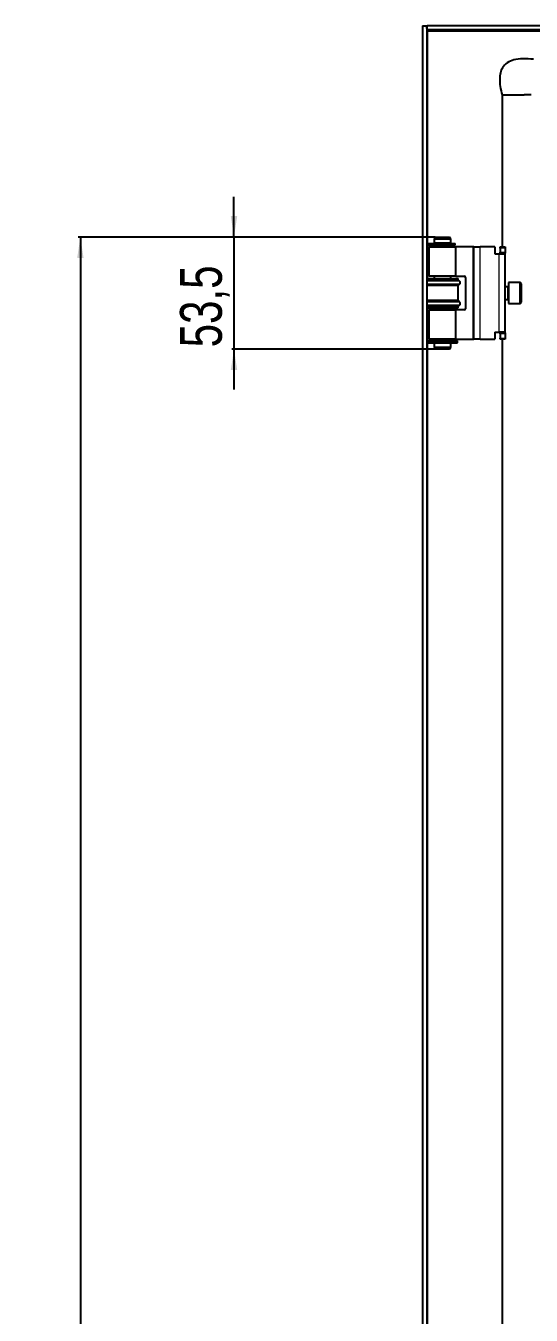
# Model space of a CAD drawing. Header units: millimetres. Extents: x -197 to 1349, y -1456 to 1043.
# Drawn here: x 626 to 867, y 259 to 874 of the extents above; entities that cross this region are included whole.
import ezdxf

# ---------------------------------------------------------------- set-up
doc = ezdxf.new("R2010")
doc.units = ezdxf.units.MM
doc.layers.add('FORMAT', color=7, linetype='Continuous')
doc.styles.add('SLDTEXTSTYLE0', font='TXT', dxfattribs={"width": 0.75})
doc.dimstyles.new('SLDDIMSTYLE0', dxfattribs={"dimtxt": 20, "dimasz": 10, "dimexe": 0, "dimexo": 0.0625, "dimgap": 5, "dimtad": 2, "dimdec": 1, "dimrnd": 1e-09, "dimzin": 12, "dimdsep": 46, "dimtxsty": 'SLDTEXTSTYLE0', "dimsah": 1, "dimcen": 0.09, "dimadec": 0, "dimazin": 3, "dimtfac": 1, "dimtofl": 0, "dimtmove": 0, "dimatfit": 3, "dimfxl": 0, "dimfrac": 2, "dimtolj": 1, "dimtzin": 12, "dimarcsym": 0})
doc.dimstyles.new('SLDDIMSTYLE1', dxfattribs={"dimtxt": 20, "dimasz": 10, "dimexe": 0, "dimexo": 0.0625, "dimgap": 5, "dimtad": 2, "dimdec": 1, "dimrnd": 1e-09, "dimzin": 12, "dimdsep": 46, "dimtxsty": 'SLDTEXTSTYLE0', "dimsah": 1, "dimcen": 0.09, "dimadec": 0, "dimazin": 3, "dimtfac": 1, "dimtmove": 0, "dimatfit": 0, "dimfxl": 0, "dimfrac": 2, "dimtolj": 1, "dimtzin": 12, "dimarcsym": 0})

# ---------------------------------------------------------------- blocks, each defined once
blk = doc.blocks.new('_D_4')
at = {"layer": 'FORMAT'}
for p, q in [((725.49, 773.28), (725.49, 792.51)), ((821.56, 773.28), (724.49, 773.28)), ((725.49, 773.28), (725.49, 719.78)), ((821.56, 719.78), (724.49, 719.78)), ((725.49, 719.78), (725.49, 700.55))]:
    blk.add_line(p, q, dxfattribs=at)
for points in [[(725.49, 773.28), (727.03, 783.28), (723.95, 783.28)], [(725.49, 719.78), (723.95, 709.78), (727.03, 709.78)]]:
    blk.add_solid(points, dxfattribs=at)
at = {"layer": 'FORMAT', "insert": (699.71, 720.67), "char_height": 20, "attachment_point": 1, "rotation": 90, "style": 'SLDTEXTSTYLE0'}
blk.add_mtext('53,5', dxfattribs=at)
blk = doc.blocks.new('_D_7')
at = {"layer": 'FORMAT'}
for p, q in [((821.56, 773.28), (651.14, 773.28)), ((652.14, 773.28), (652.14, -1180.22)), ((821.56, -1180.22), (651.14, -1180.22))]:
    blk.add_line(p, q, dxfattribs=at)
for points in [[(652.14, 773.28), (650.6, 763.28), (653.67, 763.28)], [(652.14, -1180.22), (653.67, -1170.22), (650.6, -1170.22)]]:
    blk.add_solid(points, dxfattribs=at)
at = {"layer": 'FORMAT', "insert": (626.35, -244.11), "char_height": 20, "attachment_point": 1, "rotation": 90, "style": 'SLDTEXTSTYLE0'}
blk.add_mtext('1953,5', dxfattribs=at)

msp = doc.modelspace()

# ---------------------------------------------------------------- linework, layer by layer
at = {"color": 7, "linetype": 'Continuous', "lineweight": 25}
for p, q in [((815.49, 874.03), (815.49, -1280.97)), ((815.49, 874.03), (817.49, 874.03)), ((817.49, 874.03), (817.49, -1280.97)), ((817.79, 872.03), (817.79, 874.03)), ((1207.19, 874.03), (817.79, 874.03)), ((1207.19, 872.03), (817.79, 872.03)), ((818.09, 871.43), (817.89, 872.03)), ((853.49, 841.03), (854.47, 841.03)), ((853.49, 841.03), (853.49, 768.53)), ((854.47, 841.03), (856.93, 841.03)), ((856.93, 841.03), (860.49, 841.03)), ((860.49, 841.03), (864.06, 841.03)), ((817.84, 770.23), (817.84, 769.33)), ((817.84, 770.23), (830.73, 770.23)), ((817.84, 769.33), (830.73, 769.33)), ((821.57, 773.28), (820.99, 772.28)), ((820.99, 772.28), (820.99, 770.28)), ((828.99, 772.28), (820.99, 772.28)), ((825.75, 770.28), (820.99, 770.28)), ((820.99, 769.28), (820.99, 768.53)), ((825.75, 769.28), (820.99, 769.28)), ((821.49, 770.28), (821.49, 770.23)), ((821.49, 769.33), (821.49, 769.28)), ((821.57, 773.28), (828.42, 773.28)), ((828.99, 770.28), (825.75, 770.28)), ((828.99, 769.28), (825.75, 769.28)), ((828.99, 772.28), (828.42, 773.28)), ((828.49, 770.23), (828.49, 770.28)), ((828.49, 769.28), (828.49, 769.33)), ((828.99, 770.28), (828.99, 772.28)), ((828.99, 768.53), (828.99, 769.28)), ((830.73, 770.23), (830.82, 770.23)), ((830.73, 769.33), (830.82, 769.33)), ((830.82, 769.33), (830.82, 770.23)), ((830.82, 770.23), (831.03, 770.23)), ((830.82, 769.33), (831.03, 769.33)), ((831.03, 769.33), (831.03, 770.23)), ((818.54, 768.53), (818.54, 754.53)), ((818.54, 768.53), (831.44, 768.53)), ((831.44, 754.53), (831.44, 768.53)), ((839.54, 768.53), (831.44, 768.53)), ((840.04, 768.53), (839.54, 768.53)), ((840.04, 768.53), (843.04, 768.53)), ((840.04, 724.53), (840.04, 768.53)), ((850.04, 768.53), (843.04, 768.53)), ((850.04, 768.53), (850.04, 765.23)), ((850.04, 765.23), (852.04, 765.23)), ((852.04, 765.23), (855.04, 765.23)), ((852.54, 768.53), (855.04, 768.53)), ((852.54, 768.03), (852.54, 768.53)), ((852.54, 768.03), (852.54, 766.03)), ((852.54, 765.53), (852.54, 766.03)), ((855.04, 765.53), (852.54, 765.53)), ((852.54, 765.53), (852.54, 765.23)), ((855.04, 768.53), (855.04, 768.03)), ((855.04, 768.03), (855.04, 766.03)), ((855.04, 766.03), (855.04, 765.53)), ((855.04, 765.23), (855.04, 765.53)), ((855.04, 727.83), (855.04, 765.23)), ((817.49, 753.53), (832.49, 753.53)), ((832.49, 752.93), (817.49, 752.93)), ((831.44, 754.53), (818.54, 754.53)), ((820.99, 754.53), (820.99, 753.53)), ((828.99, 753.53), (828.99, 754.53)), ((831.44, 754.53), (835.54, 754.53)), ((832.49, 752.93), (832.49, 753.53)), ((833.19, 752.24), (832.49, 752.93)), ((832.49, 750.13), (833.19, 750.81)), ((836.04, 754.03), (836.04, 739.03)), ((861.94, 751.53), (856.54, 751.53)), ((856.54, 751.53), (856.54, 741.53)), ((862.54, 750.93), (862.54, 742.13)), ((832.49, 750.13), (817.49, 750.13)), ((832.49, 742.93), (832.49, 750.13)), ((856.29, 749.53), (855.04, 749.53)), ((832.49, 742.93), (817.49, 742.93)), ((832.49, 740.13), (817.49, 740.13)), ((817.49, 739.53), (832.49, 739.53)), ((818.54, 738.53), (818.54, 724.53)), ((818.54, 738.53), (831.44, 738.53)), ((820.99, 739.53), (820.99, 738.53)), ((828.99, 738.53), (828.99, 739.53)), ((831.44, 724.53), (831.44, 738.53)), ((835.54, 738.53), (831.44, 738.53)), ((833.19, 742.24), (832.49, 742.93)), ((832.49, 740.13), (833.19, 740.81)), ((832.49, 739.53), (832.49, 740.13)), ((855.04, 743.53), (856.29, 743.53)), ((856.54, 741.53), (861.94, 741.53)), ((850.04, 727.83), (852.04, 727.83)), ((850.04, 727.83), (850.04, 724.53)), ((855.04, 727.83), (852.04, 727.83)), ((852.54, 727.83), (852.54, 727.53)), ((852.54, 727.53), (855.04, 727.53)), ((852.54, 727.03), (852.54, 727.53)), ((852.54, 727.03), (852.54, 725.03)), ((855.04, 727.53), (855.04, 727.83)), ((855.04, 727.53), (855.04, 727.03)), ((855.04, 727.03), (855.04, 725.03)), ((817.84, 723.73), (817.84, 722.83)), ((817.84, 723.73), (832.14, 723.73)), ((817.84, 722.83), (832.14, 722.83)), ((831.44, 724.53), (818.54, 724.53)), ((820.99, 724.53), (820.99, 723.78)), ((825.75, 723.78), (820.99, 723.78)), ((820.99, 722.78), (820.99, 720.78)), ((825.75, 722.78), (820.99, 722.78)), ((820.99, 720.78), (821.57, 719.78)), ((820.99, 720.78), (825.75, 720.78)), ((821.49, 723.78), (821.49, 723.73)), ((821.49, 722.83), (821.49, 722.78)), ((825.64, 719.78), (821.57, 719.78)), ((828.42, 719.78), (825.64, 719.78)), ((828.99, 723.78), (825.75, 723.78)), ((828.99, 722.78), (825.75, 722.78)), ((825.75, 720.78), (828.99, 720.78)), ((828.42, 719.78), (828.99, 720.78)), ((828.49, 723.73), (828.49, 723.78)), ((828.49, 722.78), (828.49, 722.83)), ((828.99, 723.78), (828.99, 724.53)), ((828.99, 720.78), (828.99, 722.78)), ((831.44, 724.53), (839.54, 724.53)), ((832.14, 722.83), (832.14, 723.73)), ((839.54, 724.53), (840.04, 724.53)), ((843.04, 724.53), (840.04, 724.53)), ((843.04, 724.53), (850.04, 724.53)), ((852.54, 724.53), (852.54, 725.03)), ((855.04, 724.53), (852.54, 724.53)), ((853.49, 724.53), (853.49, 93.53)), ((855.04, 725.03), (855.04, 724.53))]:
    msp.add_line(p, q, dxfattribs=at)
at = {"color": 8, "linetype": 'Continuous', "lineweight": 18}
for p, q in [((818.09, 770.23), (818.09, 871.43)), ((818.09, 871.43), (913.52, 871.43)), ((818.09, 753.53), (818.09, 769.33)), ((830.73, 770.23), (830.73, 769.33)), ((839.54, 768.53), (839.54, 724.53)), ((843.04, 724.53), (843.04, 768.53)), ((852.04, 727.83), (852.04, 765.23)), ((855.04, 768.03), (852.54, 768.03)), ((852.54, 766.03), (855.04, 766.03)), ((833.19, 752.24), (817.49, 752.24)), ((833.19, 750.81), (817.49, 750.81)), ((861.94, 741.53), (861.94, 751.53)), ((856.29, 749.12), (856.29, 749.53)), ((856.29, 743.53), (856.29, 749.12)), ((833.19, 742.24), (817.49, 742.24)), ((833.19, 740.81), (817.49, 740.81)), ((818.09, 723.73), (818.09, 739.53)), ((855.04, 727.03), (852.54, 727.03)), ((818.09, 95.23), (818.09, 722.83)), ((852.54, 725.03), (855.04, 725.03))]:
    msp.add_line(p, q, dxfattribs=at)
at = {"color": 7, "linetype": 'Continuous', "lineweight": 25}
for centre, radius, start, end in [((832.49, 751.53), 1, 314.427, 45.573), ((835.54, 754.03), 0.5, 0, 90), ((861.94, 750.93), 0.6, 0, 90), ((856.29, 749.78), 0.25, 270, 0), ((832.49, 741.53), 1, 314.427, 45.573), ((835.54, 739.03), 0.5, 270, 0), ((856.29, 743.28), 0.25, 360, 90), ((861.94, 742.13), 0.6, 270, 360)]:
    msp.add_arc(centre, radius, start, end, dxfattribs=at)
for points, knots in [([(817.79, 872.32), (817.77, 872.4), (817.66, 872.73), (817.53, 873.29), (817.51, 873.78), (817.49, 874.03)], [0, 0, 0, 0, 0.141742, 0.566203, 1, 1, 1, 1]), ([(817.79, 872.03), (817.84, 872.03), (817.89, 871.96), (817.99, 871.74), (818.04, 871.58), (818.09, 871.43)], [0, 0, 0, 0, 0.5, 0.5, 1, 1, 1, 1]), ([(868.49, 858.03), (866.77, 858.19), (863.63, 858.5), (859.3, 857.98), (855.87, 856.56), (853.66, 854.24), (852.57, 851.47), (852.25, 848.42), (852.55, 844.86), (853.16, 842.37), (853.49, 841.03)], [0, 0, 0, 0, 0.176713, 0.320911, 0.440308, 0.54837, 0.6374, 0.738878, 0.858543, 1, 1, 1, 1]), ([(867.38, 841.03), (867.35, 841.03), (867.27, 841.03), (866.81, 841.03), (866.52, 841.03)], [0, 0, 0, 0, 0.356727, 1, 1, 1, 1])]:
    msp.add_open_spline(points, degree=3, knots=knots, dxfattribs=at)
msp.add_open_spline([(866.52, 841.03), (866.18, 841.03), (865.52, 841.03), (864.55, 841.03), (864.06, 841.03)], degree=3, dxfattribs=at)

# ---------------------------------------------------------------- dimensions: what is measured, and where the dimension line sits
at = {"layer": 'FORMAT'}
for base, p2, dimstyle, picture, middle in [((725.49, 719.78), (821.57, 719.78), 'SLDDIMSTYLE1', '_D_4', (725.49, 746.53)), ((652.14, -1180.22), (821.57, -1180.22), 'SLDDIMSTYLE0', '_D_7', (652.14, -203.47))]:
    dim = msp.add_linear_dim(base=base, p1=(821.57, 773.28), p2=p2, angle=90, dimstyle=dimstyle, dxfattribs=at)
    dim.commit()
    dim.dimension.update_dxf_attribs({"geometry": picture, "text_midpoint": middle, "dimtype": 160})

doc.saveas('drawing.dxf')
